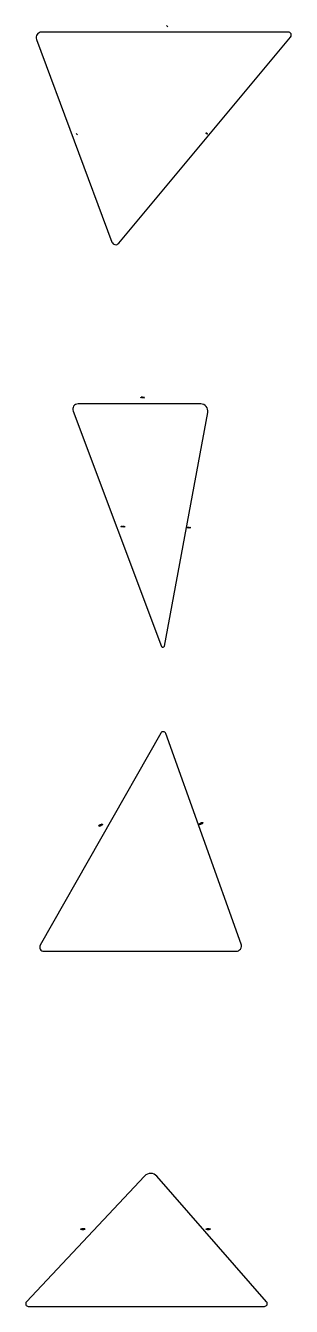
# Model space of a CAD drawing. Header units: metres. Extents: x -1 to 145, y -1 to 19.
# Drawn here: x 35.37 to 36.74, y -0.24 to 6.41 of the extents above; entities that cross this region are included whole.
import ezdxf

# ---------------------------------------------------------------- set-up
doc = ezdxf.new("R2010")
doc.units = ezdxf.units.M
doc.layers.add('LABELS', color=1, linetype='CONTINUOUS')
doc.layers.add('SHAPES', color=3, linetype='CONTINUOUS')

msp = doc.modelspace()

# ---------------------------------------------------------------- linework, layer by layer
at = {"layer": 'LABELS'}
for p, q in [((36.0998, 6.4045), (36.0959, 6.408)), ((36.0959, 6.408), (36.1037, 6.4011)), ((36.0998, 6.4045), (36.0959, 6.408)), ((36.0998, 6.4045), (36.0959, 6.408)), ((36.0959, 6.408), (36.0959, 6.408)), ((36.0959, 6.408), (36.0998, 6.4045)), ((36.1037, 6.4011), (36.0959, 6.408)), ((36.0959, 6.408), (36.1037, 6.4011)), ((36.0959, 6.408), (36.1037, 6.4011)), ((36.0998, 6.4045), (36.0959, 6.408)), ((36.0959, 6.408), (36.0959, 6.408)), ((36.0959, 6.408), (36.0998, 6.4045)), ((36.1037, 6.4011), (36.0959, 6.408)), ((36.0959, 6.408), (36.0959, 6.408)), ((36.0959, 6.408), (36.1037, 6.4011)), ((36.0998, 6.4045), (36.0959, 6.408)), ((36.1037, 6.4011), (36.0998, 6.4045)), ((36.1037, 6.4011), (36.0998, 6.4045)), ((36.0998, 6.4045), (36.1037, 6.4011)), ((36.1037, 6.4011), (36.0998, 6.4045)), ((36.0998, 6.4045), (36.1037, 6.4011)), ((36.0998, 6.4045), (36.1037, 6.4011)), ((36.1037, 6.4011), (36.0998, 6.4045)), ((36.0998, 6.4045), (36.1037, 6.4011)), ((36.1037, 6.4011), (36.0998, 6.4045)), ((36.1037, 6.4011), (36.1037, 6.4011)), ((36.1037, 6.4011), (36.1037, 6.4011)), ((36.1037, 6.4011), (36.1037, 6.4011)), ((36.1037, 6.4011), (36.1037, 6.4011)), ((35.6322, 5.8447), (35.6283, 5.8481)), ((35.6283, 5.8481), (35.6283, 5.8481)), ((35.6283, 5.8481), (35.6322, 5.8447)), ((35.6283, 5.8481), (35.6361, 5.8413)), ((35.6322, 5.8447), (35.6283, 5.8481)), ((35.6283, 5.8481), (35.6283, 5.8481)), ((35.6283, 5.8481), (35.6322, 5.8447)), ((35.6283, 5.8481), (35.6361, 5.8413)), ((35.6322, 5.8447), (35.6283, 5.8481)), ((35.6322, 5.8447), (35.6283, 5.8481)), ((35.6283, 5.8481), (35.6283, 5.8481)), ((35.6283, 5.8481), (35.6322, 5.8447)), ((35.6361, 5.8413), (35.6283, 5.8481)), ((35.6283, 5.8481), (35.6361, 5.8413)), ((35.6283, 5.8481), (35.6361, 5.8413)), ((35.6283, 5.8481), (35.6322, 5.8447)), ((35.6322, 5.8447), (35.6283, 5.8481)), ((35.6283, 5.8481), (35.6361, 5.8413)), ((35.6283, 5.8481), (35.6322, 5.8447)), ((35.6322, 5.8447), (35.6283, 5.8481)), ((35.6283, 5.8481), (35.6361, 5.8413)), ((36.3047, 5.8477), (36.3008, 5.8512)), ((36.3008, 5.8512), (36.3008, 5.8512)), ((36.3008, 5.8512), (36.3047, 5.8477)), ((36.3008, 5.8512), (36.3086, 5.8443)), ((36.3047, 5.8477), (36.3008, 5.8512)), ((36.3008, 5.8512), (36.3008, 5.8512)), ((36.3008, 5.8512), (36.3047, 5.8477)), ((36.3008, 5.8512), (36.3086, 5.8443)), ((36.3047, 5.8477), (36.3008, 5.8512)), ((36.3047, 5.8477), (36.3008, 5.8512)), ((36.3008, 5.8512), (36.3008, 5.8512)), ((36.3008, 5.8512), (36.3047, 5.8477)), ((36.3086, 5.8443), (36.3008, 5.8512)), ((36.3008, 5.8512), (36.3086, 5.8443)), ((36.3008, 5.8512), (36.3086, 5.8443)), ((36.3008, 5.8512), (36.3047, 5.8477)), ((36.3047, 5.8477), (36.3008, 5.8512)), ((36.3008, 5.8512), (36.3086, 5.8443)), ((36.3047, 5.8477), (36.3008, 5.8512)), ((36.3008, 5.8512), (36.3008, 5.8512)), ((36.3008, 5.8512), (36.3047, 5.8477)), ((36.3086, 5.8443), (36.3047, 5.8477)), ((36.3047, 5.8477), (36.3086, 5.8443)), ((36.3047, 5.8477), (36.3086, 5.8443)), ((36.3086, 5.8443), (36.3047, 5.8477)), ((36.3047, 5.8477), (36.3086, 5.8443)), ((36.3086, 5.8443), (36.3047, 5.8477)), ((36.3047, 5.8477), (36.3086, 5.8443)), ((36.3086, 5.8443), (36.3047, 5.8477)), ((36.3047, 5.8477), (36.3086, 5.8443)), ((36.3086, 5.8443), (36.3047, 5.8477)), ((36.3047, 5.8477), (36.3086, 5.8443)), ((36.3047, 5.8477), (36.3047, 5.8477)), ((36.3047, 5.8477), (36.3086, 5.8443)), ((36.3086, 5.8443), (36.3047, 5.8477)), ((36.3047, 5.8477), (36.3086, 5.8443)), ((35.6361, 5.8413), (35.6322, 5.8447)), ((35.6322, 5.8447), (35.6361, 5.8413)), ((35.6322, 5.8447), (35.6361, 5.8413)), ((35.6361, 5.8413), (35.6322, 5.8447)), ((35.6322, 5.8447), (35.6361, 5.8413)), ((35.6361, 5.8413), (35.6322, 5.8447)), ((35.6322, 5.8447), (35.6361, 5.8413)), ((35.6361, 5.8413), (35.6322, 5.8447)), ((35.6322, 5.8447), (35.6361, 5.8413)), ((35.6361, 5.8413), (35.6322, 5.8447)), ((35.6322, 5.8447), (35.6361, 5.8413)), ((35.6322, 5.8447), (35.6322, 5.8447)), ((35.6322, 5.8447), (35.6322, 5.8447)), ((35.6361, 5.8413), (35.6361, 5.8413)), ((35.6361, 5.8413), (35.6361, 5.8413)), ((35.6361, 5.8413), (35.6361, 5.8413)), ((35.6361, 5.8413), (35.6361, 5.8413)), ((36.3086, 5.8443), (36.3086, 5.8443)), ((36.3086, 5.8443), (36.3086, 5.8443)), ((36.3086, 5.8443), (36.3086, 5.8443)), ((36.3086, 5.8443), (36.3086, 5.8443)), ((36.3086, 5.8443), (36.3086, 5.8443)), ((35.962, 4.4796), (35.9671, 4.4805)), ((35.9671, 4.4805), (35.9646, 4.4801)), ((35.9717, 4.4801), (35.9646, 4.4801)), ((35.9646, 4.4801), (35.9666, 4.4792)), ((35.9646, 4.4801), (35.9717, 4.4801)), ((35.9666, 4.4792), (35.9646, 4.4801)), ((35.9646, 4.4801), (35.9717, 4.4801)), ((35.9666, 4.4792), (35.9646, 4.4801)), ((35.9646, 4.4801), (35.9666, 4.4792)), ((35.9666, 4.4792), (35.9807, 4.4794)), ((35.9756, 4.4785), (35.9666, 4.4792)), ((35.9756, 4.4785), (35.9666, 4.4792)), ((35.9666, 4.4792), (35.9802, 4.4781)), ((35.9671, 4.4805), (35.9691, 4.4797)), ((35.9691, 4.4797), (35.9717, 4.4801)), ((35.9717, 4.4801), (35.9691, 4.4797)), ((35.9691, 4.4797), (35.9711, 4.4789)), ((35.9711, 4.4789), (35.9762, 4.4798)), ((35.9717, 4.4801), (35.9807, 4.4794)), ((35.9782, 4.479), (35.9717, 4.4801)), ((35.9717, 4.4801), (35.9807, 4.4794)), ((35.9717, 4.4801), (35.9807, 4.4794)), ((35.9782, 4.479), (35.9717, 4.4801)), ((35.9807, 4.4794), (35.9717, 4.4801)), ((35.9827, 4.4786), (35.9756, 4.4785)), ((35.9827, 4.4786), (35.9756, 4.4785)), ((35.9827, 4.4786), (35.9756, 4.4785)), ((35.9827, 4.4786), (35.9802, 4.4781)), ((35.9802, 4.4781), (35.9827, 4.4786)), ((35.9807, 4.4794), (35.9827, 4.4786)), ((35.9807, 4.4794), (35.9827, 4.4786)), ((35.9807, 4.4794), (35.9827, 4.4786)), ((35.9807, 4.4794), (35.9827, 4.4786)), ((35.9827, 4.4786), (35.9807, 4.4794)), ((35.8594, 3.8102), (35.8645, 3.8112)), ((35.8594, 3.8102), (35.8645, 3.8112)), ((35.8645, 3.8112), (35.8619, 3.8107)), ((35.8619, 3.8107), (35.869, 3.8108)), ((35.8619, 3.8107), (35.869, 3.8108)), ((35.8619, 3.8107), (35.869, 3.8108)), ((35.8619, 3.8107), (35.8639, 3.8099)), ((35.8639, 3.8099), (35.8619, 3.8107)), ((35.8639, 3.8099), (35.8619, 3.8107)), ((35.8639, 3.8099), (35.8619, 3.8107)), ((35.8619, 3.8107), (35.8801, 3.8092)), ((35.8639, 3.8099), (35.8619, 3.8107)), ((35.8639, 3.8099), (35.873, 3.8091)), ((35.873, 3.8091), (35.8639, 3.8099)), ((35.873, 3.8091), (35.8639, 3.8099)), ((35.873, 3.8091), (35.8639, 3.8099)), ((35.8645, 3.8112), (35.869, 3.8108)), ((35.8645, 3.8112), (35.8665, 3.8103)), ((35.8665, 3.8103), (35.869, 3.8108)), ((35.8684, 3.8095), (35.8736, 3.8104)), ((35.8684, 3.8095), (35.8736, 3.8104)), ((35.869, 3.8108), (35.8781, 3.8101)), ((35.8755, 3.8096), (35.869, 3.8108)), ((35.869, 3.8108), (35.8775, 3.8088)), ((35.869, 3.8108), (35.8781, 3.8101)), ((35.8755, 3.8096), (35.869, 3.8108)), ((35.869, 3.8108), (35.8781, 3.8101)), ((35.869, 3.8108), (35.8781, 3.8101)), ((35.8755, 3.8096), (35.869, 3.8108)), ((35.873, 3.8091), (35.8801, 3.8092)), ((35.8801, 3.8092), (35.873, 3.8091)), ((35.8801, 3.8092), (35.873, 3.8091)), ((35.8801, 3.8092), (35.873, 3.8091)), ((35.8775, 3.8088), (35.8826, 3.8097)), ((35.8775, 3.8088), (35.8826, 3.8097)), ((35.8801, 3.8092), (35.8775, 3.8088)), ((35.8801, 3.8092), (35.8775, 3.8088)), ((35.8781, 3.8101), (35.8801, 3.8092)), ((35.8781, 3.8101), (35.8801, 3.8092)), ((35.8781, 3.8101), (35.8801, 3.8092)), ((35.8781, 3.8101), (35.8801, 3.8092)), ((35.8801, 3.8092), (35.8826, 3.8097)), ((36.1985, 3.805), (36.2036, 3.8059)), ((36.1985, 3.805), (36.2036, 3.8059)), ((36.2036, 3.8059), (36.201, 3.8054)), ((36.201, 3.8054), (36.2081, 3.8055)), ((36.201, 3.8054), (36.2081, 3.8055)), ((36.201, 3.8054), (36.203, 3.8046)), ((36.203, 3.8046), (36.201, 3.8054)), ((36.203, 3.8046), (36.201, 3.8054)), ((36.203, 3.8046), (36.201, 3.8054)), ((36.201, 3.8054), (36.2192, 3.804)), ((36.203, 3.8046), (36.201, 3.8054)), ((36.201, 3.8054), (36.2192, 3.804)), ((36.203, 3.8046), (36.2121, 3.8039)), ((36.2121, 3.8039), (36.203, 3.8046)), ((36.2121, 3.8039), (36.203, 3.8046)), ((36.2036, 3.8059), (36.2081, 3.8055)), ((36.2036, 3.8059), (36.2056, 3.8051)), ((36.2056, 3.8051), (36.2081, 3.8055)), ((36.2076, 3.8042), (36.2127, 3.8052)), ((36.2076, 3.8042), (36.2127, 3.8052)), ((36.2081, 3.8055), (36.2172, 3.8048)), ((36.2146, 3.8043), (36.2081, 3.8055)), ((36.2081, 3.8055), (36.2166, 3.8035)), ((36.2081, 3.8055), (36.2172, 3.8048)), ((36.2146, 3.8043), (36.2081, 3.8055)), ((36.2081, 3.8055), (36.2172, 3.8048)), ((36.2121, 3.8039), (36.2192, 3.804)), ((36.2192, 3.804), (36.2121, 3.8039)), ((36.2192, 3.804), (36.2121, 3.8039)), ((36.2166, 3.8035), (36.2217, 3.8044)), ((36.2166, 3.8035), (36.2217, 3.8044)), ((36.2166, 3.8035), (36.2217, 3.8044)), ((36.2192, 3.804), (36.2166, 3.8035)), ((36.2192, 3.804), (36.2166, 3.8035)), ((36.2192, 3.804), (36.2166, 3.8035)), ((36.2172, 3.8048), (36.2192, 3.804)), ((36.2172, 3.8048), (36.2192, 3.804)), ((36.2172, 3.8048), (36.2192, 3.804)), ((36.2192, 3.804), (36.2217, 3.8044)), ((35.7462, 2.2574), (35.7645, 2.2652)), ((35.7462, 2.2574), (35.7645, 2.2652)), ((35.7462, 2.2574), (35.7487, 2.2605)), ((35.7487, 2.2605), (35.7462, 2.2574)), ((35.7487, 2.2605), (35.7462, 2.2574)), ((35.7487, 2.2605), (35.7462, 2.2574)), ((35.7487, 2.2605), (35.7462, 2.2574)), ((35.7487, 2.2605), (35.7462, 2.2574)), ((35.7487, 2.2605), (35.7578, 2.2644)), ((35.7578, 2.2644), (35.7487, 2.2605)), ((35.7578, 2.2644), (35.7487, 2.2605)), ((35.7578, 2.2644), (35.7487, 2.2605)), ((35.7528, 2.2582), (35.7624, 2.2663)), ((35.7599, 2.2632), (35.7528, 2.2582)), ((35.7599, 2.2632), (35.7528, 2.2582)), ((35.7599, 2.2632), (35.7528, 2.2582)), ((35.7528, 2.2582), (35.762, 2.2621)), ((35.7528, 2.2582), (35.762, 2.2621)), ((35.7528, 2.2582), (35.762, 2.2621)), ((35.7533, 2.2624), (35.7574, 2.2602)), ((35.7533, 2.2624), (35.7574, 2.2602)), ((35.7578, 2.2644), (35.7645, 2.2652)), ((35.7645, 2.2652), (35.7578, 2.2644)), ((35.7645, 2.2652), (35.7578, 2.2644)), ((35.7645, 2.2652), (35.7578, 2.2644)), ((35.762, 2.2621), (35.7645, 2.2652)), ((35.762, 2.2621), (35.7645, 2.2652)), ((35.762, 2.2621), (35.7645, 2.2652)), ((35.7645, 2.2652), (35.7624, 2.2663)), ((35.7624, 2.2663), (35.7665, 2.2641)), ((35.7624, 2.2663), (35.7665, 2.2641)), ((35.7645, 2.2652), (35.7624, 2.2663)), ((35.7624, 2.2663), (35.7665, 2.2641)), ((35.7645, 2.2652), (35.7665, 2.2641)), ((36.2645, 2.2666), (36.2686, 2.2644)), ((36.2645, 2.2666), (36.2686, 2.2644)), ((36.2665, 2.2655), (36.2848, 2.2733)), ((36.2665, 2.2655), (36.2848, 2.2733)), ((36.2665, 2.2655), (36.2691, 2.2686)), ((36.2691, 2.2686), (36.2665, 2.2655)), ((36.2691, 2.2686), (36.2665, 2.2655)), ((36.2691, 2.2686), (36.2665, 2.2655)), ((36.2691, 2.2686), (36.2665, 2.2655)), ((36.2665, 2.2655), (36.2732, 2.2663)), ((36.2665, 2.2655), (36.2732, 2.2663)), ((36.2686, 2.2644), (36.2665, 2.2655)), ((36.2686, 2.2644), (36.2711, 2.2675)), ((36.2686, 2.2644), (36.2732, 2.2663)), ((36.2691, 2.2686), (36.2782, 2.2725)), ((36.2782, 2.2725), (36.2691, 2.2686)), ((36.2782, 2.2725), (36.2691, 2.2686)), ((36.2711, 2.2675), (36.2732, 2.2663)), ((36.2732, 2.2663), (36.2828, 2.2745)), ((36.2803, 2.2714), (36.2732, 2.2663)), ((36.2803, 2.2714), (36.2732, 2.2663)), ((36.2732, 2.2663), (36.2823, 2.2702)), ((36.2732, 2.2663), (36.2823, 2.2702)), ((36.2732, 2.2663), (36.2823, 2.2702)), ((36.2736, 2.2705), (36.2778, 2.2683)), ((36.2736, 2.2705), (36.2778, 2.2683)), ((36.2782, 2.2725), (36.2848, 2.2733)), ((36.2848, 2.2733), (36.2782, 2.2725)), ((36.2848, 2.2733), (36.2782, 2.2725)), ((36.2823, 2.2702), (36.2848, 2.2733)), ((36.2823, 2.2702), (36.2848, 2.2733)), ((36.2823, 2.2702), (36.2848, 2.2733)), ((36.2848, 2.2733), (36.2828, 2.2745)), ((36.2828, 2.2745), (36.2869, 2.2722)), ((36.2828, 2.2745), (36.2869, 2.2722)), ((36.2848, 2.2733), (36.2828, 2.2745)), ((36.2828, 2.2745), (36.2869, 2.2722)), ((36.2848, 2.2733), (36.2828, 2.2745)), ((36.2848, 2.2733), (36.2869, 2.2722)), ((35.7441, 2.2585), (35.7482, 2.2562)), ((35.7462, 2.2574), (35.7528, 2.2582)), ((35.7462, 2.2574), (35.7528, 2.2582)), ((35.7462, 2.2574), (35.7528, 2.2582)), ((35.7482, 2.2562), (35.7462, 2.2574)), ((35.7482, 2.2562), (35.7528, 2.2582)), ((35.6537, 0.1649), (35.6537, 0.1666)), ((35.659, 0.1666), (35.6537, 0.1649)), ((35.659, 0.1666), (35.6537, 0.1649)), ((35.659, 0.1666), (35.6537, 0.1649)), ((35.6537, 0.1632), (35.6537, 0.1666)), ((35.6537, 0.1632), (35.6537, 0.1666)), ((35.6694, 0.1666), (35.6537, 0.1632)), ((35.6537, 0.1632), (35.6537, 0.1666)), ((35.659, 0.1632), (35.6537, 0.1649)), ((35.6537, 0.1649), (35.659, 0.1632)), ((35.6537, 0.1649), (35.659, 0.1632)), ((35.6537, 0.1649), (35.659, 0.1632)), ((35.6746, 0.1649), (35.6537, 0.1649)), ((35.6537, 0.1649), (35.6537, 0.1632)), ((35.6746, 0.1649), (35.6537, 0.1649)), ((35.6537, 0.1649), (35.6537, 0.1632)), ((35.6694, 0.1666), (35.659, 0.1666)), ((35.659, 0.1649), (35.6694, 0.1666)), ((35.6694, 0.1666), (35.659, 0.1666)), ((35.659, 0.1649), (35.6694, 0.1666)), ((35.6694, 0.1666), (35.659, 0.1666)), ((35.659, 0.1649), (35.6694, 0.1666)), ((35.6694, 0.1632), (35.659, 0.1632)), ((35.659, 0.1632), (35.6694, 0.1632)), ((35.659, 0.1632), (35.6694, 0.1632)), ((35.659, 0.1632), (35.6694, 0.1632)), ((35.6642, 0.1632), (35.6642, 0.1666)), ((35.6642, 0.1632), (35.6642, 0.1666)), ((35.6746, 0.1649), (35.6694, 0.1666)), ((35.6746, 0.1649), (35.6694, 0.1666)), ((35.6746, 0.1649), (35.6694, 0.1666)), ((35.6746, 0.1666), (35.6694, 0.1666)), ((35.6746, 0.1649), (35.6694, 0.1632)), ((35.6694, 0.1632), (35.6746, 0.1649)), ((35.6694, 0.1632), (35.6746, 0.1649)), ((35.6694, 0.1632), (35.6746, 0.1649)), ((35.6694, 0.1632), (35.6746, 0.1649)), ((35.6694, 0.1632), (35.6746, 0.1649)), ((35.6746, 0.1666), (35.6746, 0.1649)), ((35.6746, 0.1632), (35.6746, 0.1666)), ((36.3016, 0.1651), (36.3016, 0.1668)), ((36.3068, 0.1668), (36.3016, 0.1651)), ((36.3068, 0.1668), (36.3016, 0.1651)), ((36.3068, 0.1668), (36.3016, 0.1651)), ((36.3016, 0.1634), (36.3016, 0.1668)), ((36.3016, 0.1634), (36.3016, 0.1668)), ((36.3068, 0.1668), (36.3016, 0.1651)), ((36.3068, 0.1634), (36.3016, 0.1651)), ((36.3016, 0.1651), (36.3068, 0.1634)), ((36.3016, 0.1651), (36.3068, 0.1634)), ((36.3016, 0.1651), (36.3068, 0.1634)), ((36.3224, 0.1651), (36.3016, 0.1651)), ((36.3016, 0.1651), (36.3016, 0.1634)), ((36.3224, 0.1651), (36.3016, 0.1651)), ((36.3016, 0.1651), (36.3016, 0.1634)), ((36.3016, 0.1651), (36.3016, 0.1634)), ((36.3172, 0.1668), (36.3068, 0.1668)), ((36.3068, 0.1651), (36.3172, 0.1668)), ((36.3172, 0.1668), (36.3068, 0.1668)), ((36.3068, 0.1651), (36.3172, 0.1668)), ((36.3172, 0.1668), (36.3068, 0.1668)), ((36.3068, 0.1651), (36.3172, 0.1668)), ((36.3172, 0.1668), (36.3068, 0.1668)), ((36.3172, 0.1634), (36.3068, 0.1634)), ((36.3068, 0.1634), (36.3172, 0.1634)), ((36.3068, 0.1634), (36.3172, 0.1634)), ((36.3068, 0.1634), (36.3172, 0.1634)), ((36.312, 0.1634), (36.312, 0.1668)), ((36.312, 0.1634), (36.312, 0.1668)), ((36.3224, 0.1651), (36.3172, 0.1668)), ((36.3224, 0.1651), (36.3172, 0.1668)), ((36.3224, 0.1651), (36.3172, 0.1668)), ((36.3224, 0.1668), (36.3172, 0.1651)), ((36.3172, 0.1651), (36.3172, 0.1668)), ((36.3224, 0.1651), (36.3172, 0.1634)), ((36.3172, 0.1634), (36.3224, 0.1651)), ((36.3172, 0.1634), (36.3224, 0.1651)), ((36.3172, 0.1634), (36.3224, 0.1651)), ((36.3172, 0.1634), (36.3224, 0.1651)), ((36.3172, 0.1634), (36.3224, 0.1651)), ((36.3224, 0.1668), (36.3224, 0.1651)), ((36.3224, 0.1634), (36.3224, 0.1668))]:
    msp.add_line(p, q, dxfattribs=at)
at = {"layer": 'SHAPES'}
for p, q in [((35.4237, 6.3367), (35.8137, 5.2853)), ((36.7274, 6.3741), (35.4497, 6.3741)), ((35.8494, 5.2792), (36.7392, 6.3489)), ((35.6129, 4.4082), (36.0708, 3.1884)), ((36.2735, 4.4455), (35.6387, 4.4455)), ((36.0854, 3.1897), (36.3099, 4.4018)), ((36.0667, 2.7383), (35.4431, 1.638)), ((36.4833, 1.6443), (36.0936, 2.736)), ((35.4614, 1.6065), (36.4566, 1.6065)), ((35.9832, 0.4412), (35.3713, -0.2119)), ((36.6147, -0.2107), (36.0461, 0.4401)), ((35.3813, -0.2351), (36.6036, -0.2351))]:
    msp.add_line(p, q, dxfattribs=at)
for centre, radius, start, end in [((35.4497, 6.3464), 0.0277, -270, -159.64853), ((36.7274, 6.3587), 0.0154, -399.75664, -270), ((35.8333, 5.2926), 0.0209, -159.64853, -39.75664), ((35.6387, 4.4179), 0.0276, -270, -159.42572), ((36.2735, 4.4085), 0.037, -370.49297, -270), ((36.0779, 3.1911), 0.00762, -159.42572, -10.49297), ((36.0796, 2.731), 0.0149, -340.35453, -209.54374), ((35.4614, 1.6276), 0.0211, -209.54374, -90), ((36.4566, 1.6348), 0.0283, -90, 19.64547), ((36.0142, 0.4121), 0.0425, -318.8589, -223.13325), ((35.3813, -0.2213), 0.0138, -223.13326, -90), ((36.6036, -0.2204), 0.0147, -90, 41.14111)]:
    msp.add_arc(centre, radius, start, end, dxfattribs=at)

doc.saveas('drawing.dxf')
